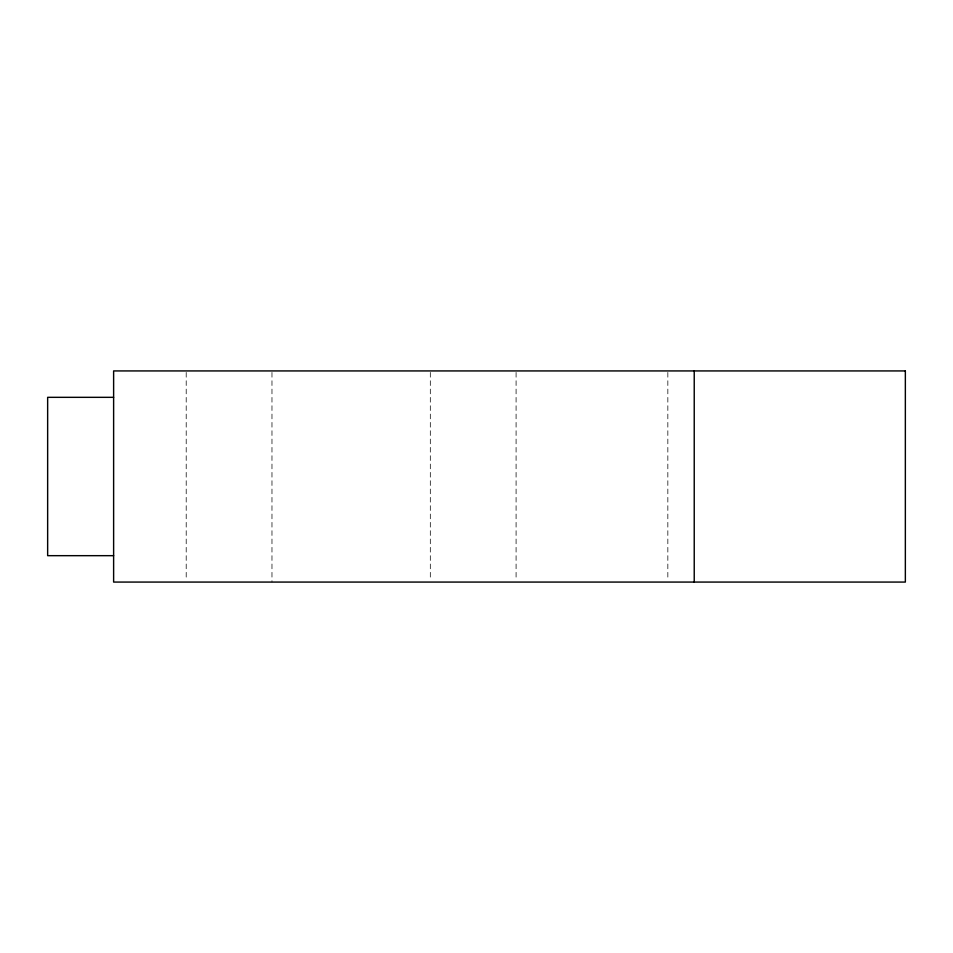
<?xml version="1.0" encoding="UTF-8"?>
<svg xmlns="http://www.w3.org/2000/svg" width="953" height="953" viewBox="0 0 953 953"><rect width="100%" height="100%" fill="white"/><g stroke="black" fill="none" stroke-linecap="round" stroke-linejoin="round"><path stroke-width="0.71" stroke-dasharray="4.76 3.57" d="M667.839 372.42L667.839 580.58M516.085 372.42L516.085 580.58M430.315 372.42L430.315 580.58M271.974 372.42L271.974 582.069M186.204 372.42L186.204 580.58"/><path stroke-width="1.43" d="M113.621 397.33L47.65 397.33L47.65 555.67L113.621 555.67M694.225 370.931L694.225 582.069M905.35 370.931L113.621 370.931L113.621 582.069L905.35 582.069L905.35 370.931"/></g></svg>
